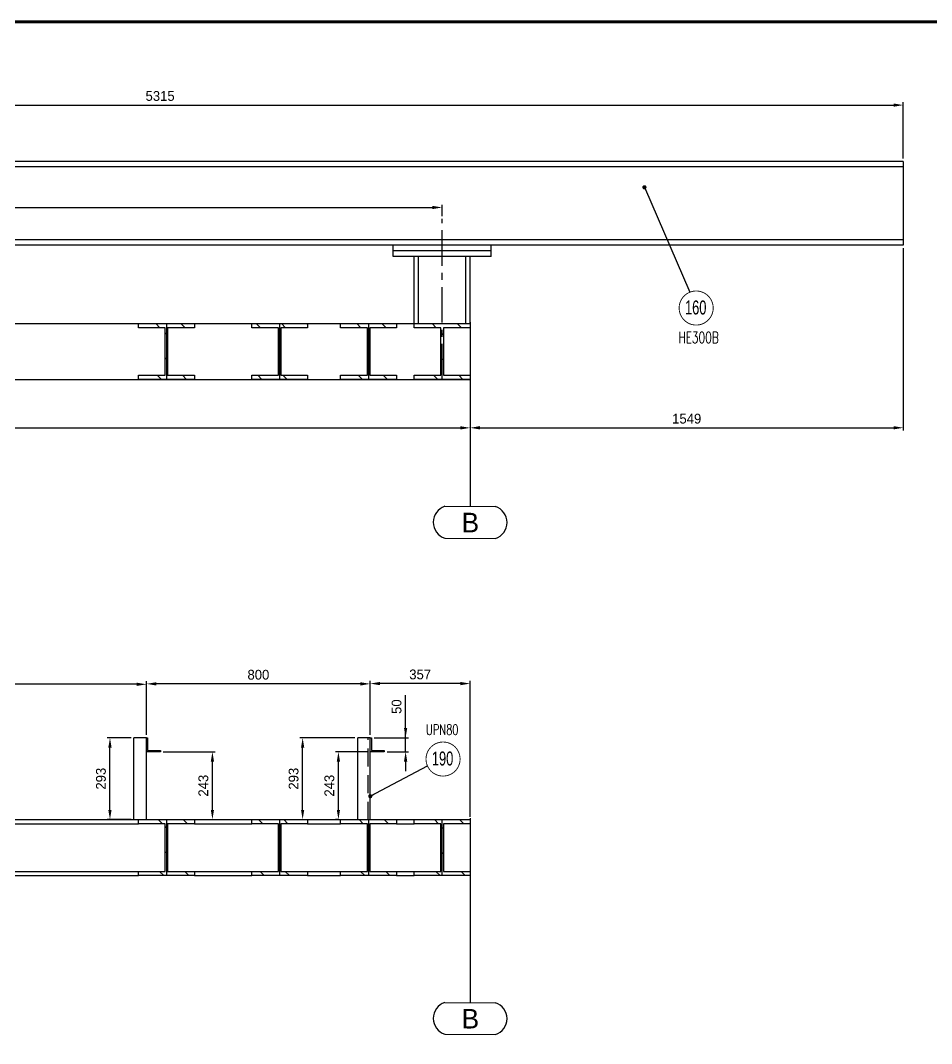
# Model space of a CAD drawing. Header units: millimetres. Extents: x 0 to 16187, y -20471 to 6290.
# Drawn here: x 3328 to 3653.8, y 3057.6 to 3423.6 of the extents above; entities that cross this region are included whole.
import ezdxf
from ezdxf.enums import TextEntityAlignment as Align

# ---------------------------------------------------------------- set-up
doc = ezdxf.new("R2010")
doc.units = ezdxf.units.MM
doc.header["$PDSIZE"] = -1
doc.linetypes.add('CENTERX2', pattern=[20.32, 12.7, -2.54, 2.54, -2.54])
doc.linetypes.add('HIDDEN', pattern=[9.525, 6.35, -3.175])
doc.layers.add('BORDER1', color=3, linetype='Continuous')
doc.layers.add('BORDER2', color=7, linetype='Continuous')
doc.styles.add('MtXpl_txt_shx', font='txt.shx', dxfattribs={"height": 0.2})
doc.styles.add('ROMANC', font='ROMANC', dxfattribs={"height": 5})
doc.styles.add('ROMANS', font='ROMANS.shx', dxfattribs={"width": 0.8})
doc.styles.add('ROMANT', font='ROMANT', dxfattribs={"height": 4})
doc.styles.add('SLDTEXTSTYLE2', font='TXT', dxfattribs={"width": 0.686449})
doc.dimstyles.new('AM_ISO', dxfattribs={"dimtxt": 3.5, "dimasz": 3.5, "dimexe": 1, "dimexo": 1, "dimgap": 1.5, "dimtad": 1, "dimdsep": 46, "dimtxsty": 'Standard', "dimcen": 0, "dimclrd": 1, "dimclre": 1, "dimclrt": 1, "dimadec": 0, "dimazin": 2, "dimtp": 0.1, "dimtm": 0.1, "dimtfac": 0.71, "dimtdec": 3, "dimtmove": 0, "dimatfit": 3, "dimfxl": 1, "dimlwd": -1, "dimlwe": -1, "dimarcsym": 1})
doc.dimstyles.new('AM_ISO$7', dxfattribs={"dimtxt": 3.5, "dimasz": 3.5, "dimexe": 1, "dimexo": 1, "dimgap": 1.5, "dimtad": 1, "dimtoh": 1, "dimdsep": 46, "dimtxsty": 'Standard', "dimcen": 0, "dimclrd": 1, "dimclre": 1, "dimclrt": 1, "dimadec": 0, "dimazin": 2, "dimtp": 0.1, "dimtm": 0.1, "dimtfac": 0.71, "dimtdec": 3, "dimtmove": 0, "dimatfit": 3, "dimfxl": 1, "dimlwd": -1, "dimlwe": -1, "dimarcsym": 1})
pattern_1 = [(135, (1797.997, 654.945), (-4.490128, -4.490128), [])]
pattern_2 = [(135, (1797.997, 4474.5), (-4.490128, -4.490128), [])]

# ---------------------------------------------------------------- blocks, each defined once
blk = doc.blocks.new('_D_50')
at = {"color": 1, "linetype": 'ByBlock'}
for p, q in [((3447.6, 3167.01), (3427.92, 3167.01)), ((3428.92, 3141.21), (3428.92, 3163.51)), ((3429.86, 3137.71), (3429.92, 3137.71))]:
    blk.add_line(p, q, dxfattribs=at)
at = {"color": 1}
for points in [[(3429.5, 3163.51), (3428.34, 3163.51), (3428.92, 3167.01)], [(3428.34, 3141.21), (3429.5, 3141.21), (3428.92, 3137.71)]]:
    blk.add_solid(points, dxfattribs=at)
at = {"layer": 'Defpoints', "color": 0}
for p in [(3428.92, 3167.01), (3448.6, 3167.01), (3428.86, 3137.71)]:
    blk.add_point(p, dxfattribs=at)
at = {"color": 1, "insert": (3423.92, 3152.36), "char_height": 3.5, "attachment_point": 2, "rotation": 90}
blk.add_mtext('293', dxfattribs=at)
blk = doc.blocks.new('_D_51')
at = {"color": 1, "linetype": 'ByBlock'}
for p, q in [((3452.1, 3162.01), (3440.71, 3162.01)), ((3441.71, 3141.21), (3441.71, 3158.51)), ((3441.5, 3137.71), (3440.71, 3137.71))]:
    blk.add_line(p, q, dxfattribs=at)
at = {"color": 1}
for points in [[(3442.29, 3158.51), (3441.13, 3158.51), (3441.71, 3162.01)], [(3441.13, 3141.21), (3442.29, 3141.21), (3441.71, 3137.71)]]:
    blk.add_solid(points, dxfattribs=at)
at = {"layer": 'Defpoints', "color": 0}
for p in [(3441.71, 3162.01), (3453.1, 3162.01), (3442.5, 3137.71)]:
    blk.add_point(p, dxfattribs=at)
at = {"color": 1, "insert": (3436.71, 3149.86), "char_height": 3.5, "attachment_point": 2, "rotation": 90}
blk.add_mtext('243', dxfattribs=at)
blk = doc.blocks.new('_D_52')
at = {"color": 1, "linetype": 'ByBlock'}
for p, q in [((3465.74, 3167.01), (3465.74, 3182.26)), ((3465.74, 3170.51), (3465.74, 3174.01)), ((3454.5, 3167.01), (3466.74, 3167.01)), ((3465.74, 3162.01), (3465.74, 3167.01)), ((3459.1, 3162.01), (3466.74, 3162.01)), ((3465.74, 3158.51), (3465.74, 3155.01))]:
    blk.add_line(p, q, dxfattribs=at)
at = {"color": 1}
for points in [[(3465.16, 3170.51), (3466.32, 3170.51), (3465.74, 3167.01)], [(3466.32, 3158.51), (3465.16, 3158.51), (3465.74, 3162.01)]]:
    blk.add_solid(points, dxfattribs=at)
at = {"layer": 'Defpoints', "color": 0}
for p in [(3453.5, 3167.01), (3465.74, 3167.01), (3458.1, 3162.01)]:
    blk.add_point(p, dxfattribs=at)
at = {"color": 1, "insert": (3460.74, 3178.14), "char_height": 3.5, "attachment_point": 2, "rotation": 90}
blk.add_mtext('50', dxfattribs=at)
blk = doc.blocks.new('_D_53')
at = {"color": 1, "linetype": 'ByBlock'}
for p, q in [((3379.1, 3162.01), (3397.66, 3162.01)), ((3396.66, 3141.21), (3396.66, 3158.51)), ((3391.2, 3137.71), (3397.66, 3137.71))]:
    blk.add_line(p, q, dxfattribs=at)
at = {"color": 1}
for points in [[(3397.24, 3158.51), (3396.08, 3158.51), (3396.66, 3162.01)], [(3396.08, 3141.21), (3397.24, 3141.21), (3396.66, 3137.71)]]:
    blk.add_solid(points, dxfattribs=at)
at = {"layer": 'Defpoints', "color": 0}
for p in [(3378.1, 3162.01), (3396.66, 3162.01), (3390.2, 3137.71)]:
    blk.add_point(p, dxfattribs=at)
at = {"color": 1, "insert": (3391.66, 3149.86), "char_height": 3.5, "attachment_point": 2, "rotation": 90}
blk.add_mtext('243', dxfattribs=at)
blk = doc.blocks.new('_D_54')
at = {"color": 1, "linetype": 'ByBlock'}
for p, q in [((3367.6, 3167.01), (3359.03, 3167.01)), ((3360.03, 3141.21), (3360.03, 3163.51)), ((3367.6, 3137.71), (3359.03, 3137.71))]:
    blk.add_line(p, q, dxfattribs=at)
at = {"color": 1}
for points in [[(3360.61, 3163.51), (3359.44, 3163.51), (3360.03, 3167.01)], [(3359.44, 3141.21), (3360.61, 3141.21), (3360.03, 3137.71)]]:
    blk.add_solid(points, dxfattribs=at)
at = {"layer": 'Defpoints', "color": 0}
for p in [(3360.03, 3167.01), (3368.6, 3167.01), (3368.6, 3137.71)]:
    blk.add_point(p, dxfattribs=at)
at = {"color": 1, "insert": (3355.03, 3152.36), "char_height": 3.5, "attachment_point": 2, "rotation": 90}
blk.add_mtext('293', dxfattribs=at)
blk = doc.blocks.new('*U609')
at = {"layer": 'BORDER1', "color": 154, "true_color": 0x1859a9, "const_width": 1}
blk.add_lwpolyline([(1.81, 811), (1144, 811), (1144, 0), (0, 0), (0, 811)], close=True, dxfattribs=at)
at = {"layer": 'BORDER2', "flags": 8}
for tag, height, style, p in [('REV-A', 3.24, 'ROMANS', (986.93, 140.25)), ('RE-A', 8.06, 'ROMANT', (1084.63, 7.17))]:
    blk.add_attdef(tag, text='', height=height, dxfattribs=dict(at, style=style)).set_placement(p, align=Align.CENTER)
at = {"layer": 'BORDER2', "style": 'ROMANS', "width": 3.830216}
blk.add_attdef('DATE-A', text='', height=3.24, dxfattribs=at).set_placement((995.51, 140.25), (1008.51, 140.25), align=Align.FIT)
at = {"layer": 'BORDER2'}
for tag, height, style, p in [('DRN-A', 3.24, 'ROMANS', (1018.38, 140.25)), ('CHD-A', 3.24, 'ROMANS', (1032.35, 140.25)), ('APD-A', 3.24, 'ROMANS', (1046.64, 140.25)), ('CONS_CONT_VEND', 4.2, 'ROMANC', (1061.39, 72.83))]:
    blk.add_attdef(tag, text='', height=height, dxfattribs=dict(at, style=style)).set_placement(p, align=Align.CENTER)
at = {"layer": 'BORDER2', "style": 'ROMANS', "width": 0.8}
for tag, p, height in [('1:X', (997.23, 122.55), 3.5), ('LOC', (1042.74, 122.55), 3.5), ('PROJ_NO', (1118.64, 122.55), 3.5), ('CONS_DRG_NO', (1011, 63), 3)]:
    blk.add_attdef(tag, p, '', height=height, dxfattribs=at)
at = {"layer": 'BORDER2', "lineweight": 30, "width": 0.8, "flags": 104}
blk.add_attdef('COMMENTS-A', text='', height=2.2, dxfattribs=at).set_placement((1055.21, 142.07), align=Align.MIDDLE_LEFT)
at = {"layer": 'BORDER2', "style": 'ROMANS', "width": 0.8}
for tag, p in [('PROJECT_TITLE_1', (1061.07, 55.35)), ('PROJECT_TITLE_2', (1061.07, 49.3))]:
    blk.add_attdef(tag, text='', height=3.5, dxfattribs=at).set_placement(p, align=Align.MIDDLE)
at = {"layer": 'BORDER2', "style": 'ROMANT', "width": 0.8}
for tag, p in [('DRG_TITLE_1', (1061.07, 36.31)), ('DRG_TITLE_2', (1061.07, 28.31)), ('DRG_TITLE_3', (1061.07, 20.31))]:
    blk.add_attdef(tag, text='', height=5, dxfattribs=at).set_placement(p, align=Align.CENTER)
at = {"layer": 'BORDER2', "style": 'ROMANT'}
for tag, p in [('AR', (995, 7.17)), ('PA', (1011.74, 7.17)), ('DC', (1028.45, 7.17)), ('TS', (1120.84, 7.17))]:
    blk.add_attdef(tag, p, '', height=8.06, dxfattribs=at)
for tag, p in [('SRNO', (1074.7, 7.17)), ('SH', (1115.8, 7.18))]:
    blk.add_attdef(tag, text='', height=8.06, dxfattribs=at).set_placement(p, align=Align.RIGHT)
at = {"layer": 'BORDER2', "style": 'ROMANS', "flags": 2}
blk.add_attdef('TB_VERSION', text='', height=2, dxfattribs=at).set_placement((1, -1), align=Align.TOP_LEFT)
blk = doc.blocks.new('*D4041')
at = {"color": 1, "linetype": 'ByBlock'}
for p, q in [((3453.1, 3168.01), (3453.1, 3187.39)), ((3485.3, 3186.39), (3456.6, 3186.39)), ((3488.8, 3138.71), (3488.8, 3187.39))]:
    blk.add_line(p, q, dxfattribs=at)
at = {"color": 1}
for points in [[(3456.6, 3186.97), (3456.6, 3185.81), (3453.1, 3186.39)], [(3485.3, 3185.81), (3485.3, 3186.97), (3488.8, 3186.39)]]:
    blk.add_solid(points, dxfattribs=at)
at = {"layer": 'Defpoints', "color": 0}
for p in [(3453.1, 3186.39), (3453.1, 3167.01), (3488.8, 3137.71)]:
    blk.add_point(p, dxfattribs=at)
at = {"color": 1, "insert": (3470.95, 3189.64), "char_height": 3.5, "attachment_point": 5}
blk.add_mtext('357', dxfattribs=at)
blk = doc.blocks.new('*D4042')
at = {"color": 1, "linetype": 'ByBlock'}
for p, q in [((3373.1, 3168.01), (3373.1, 3187.29)), ((3449.6, 3186.29), (3376.6, 3186.29)), ((3453.1, 3168.01), (3453.1, 3187.29))]:
    blk.add_line(p, q, dxfattribs=at)
at = {"color": 1}
for points in [[(3376.6, 3186.87), (3376.6, 3185.7), (3373.1, 3186.29)], [(3449.6, 3185.7), (3449.6, 3186.87), (3453.1, 3186.29)]]:
    blk.add_solid(points, dxfattribs=at)
at = {"layer": 'Defpoints', "color": 0}
for p in [(3373.1, 3186.29), (3373.1, 3167.01), (3453.1, 3167.01)]:
    blk.add_point(p, dxfattribs=at)
at = {"color": 1, "insert": (3413.1, 3189.54), "char_height": 3.5, "attachment_point": 5}
blk.add_mtext('800', dxfattribs=at)
blk = doc.blocks.new('*D4043')
at = {"color": 1, "linetype": 'ByBlock'}
for p, q in [((3242.7, 3168.01), (3242.7, 3187.13)), ((3369.6, 3186.13), (3246.2, 3186.13)), ((3373.1, 3168.01), (3373.1, 3187.13))]:
    blk.add_line(p, q, dxfattribs=at)
at = {"color": 1}
for points in [[(3246.2, 3186.72), (3246.2, 3185.55), (3242.7, 3186.13)], [(3369.6, 3185.55), (3369.6, 3186.72), (3373.1, 3186.13)]]:
    blk.add_solid(points, dxfattribs=at)
at = {"layer": 'Defpoints', "color": 0}
for p in [(3242.7, 3186.13), (3242.7, 3167.01), (3373.1, 3167.01)]:
    blk.add_point(p, dxfattribs=at)
at = {"color": 1, "insert": (3307.9, 3189.38), "char_height": 3.5, "attachment_point": 5}
blk.add_mtext('1304', dxfattribs=at)
blk = doc.blocks.new('*D4460')
at = {"color": 1, "linetype": 'ByBlock'}
for p, q in [((2857.4, 3294.22), (2857.4, 3276.88)), ((3488.8, 3294.22), (3488.8, 3276.88)), ((2860.9, 3277.88), (3485.3, 3277.88))]:
    blk.add_line(p, q, dxfattribs=at)
at = {"color": 1}
for points in [[(2860.9, 3278.46), (2860.9, 3277.29), (2857.4, 3277.88)], [(3485.3, 3277.29), (3485.3, 3278.46), (3488.8, 3277.88)]]:
    blk.add_solid(points, dxfattribs=at)
at = {"layer": 'Defpoints', "color": 0}
for p in [(2857.4, 3295.22), (3488.8, 3295.22), (3488.8, 3277.88)]:
    blk.add_point(p, dxfattribs=at)
at = {"color": 1, "insert": (3173.1, 3281.13), "char_height": 3.5, "attachment_point": 5}
blk.add_mtext('6314', dxfattribs=at)
blk = doc.blocks.new('*D4461')
at = {"color": 1, "linetype": 'ByBlock'}
for p, q in [((3112.2, 3374.22), (3112.2, 3394.35)), ((3115.7, 3393.35), (3640.2, 3393.35)), ((3643.7, 3374.22), (3643.7, 3394.35))]:
    blk.add_line(p, q, dxfattribs=at)
at = {"color": 1}
for points in [[(3115.7, 3393.94), (3115.7, 3392.77), (3112.2, 3393.35)], [(3640.2, 3392.77), (3640.2, 3393.94), (3643.7, 3393.35)]]:
    blk.add_solid(points, dxfattribs=at)
at = {"layer": 'Defpoints', "color": 0}
for p in [(3643.7, 3393.35), (3112.2, 3373.22), (3643.7, 3373.22)]:
    blk.add_point(p, dxfattribs=at)
at = {"color": 1, "insert": (3377.95, 3396.6), "char_height": 3.5, "attachment_point": 5}
blk.add_mtext('5315', dxfattribs=at)
blk = doc.blocks.new('*D4462')
at = {"color": 1, "linetype": 'ByBlock'}
for p, q in [((3643.7, 3342.22), (3643.7, 3276.9)), ((3488.8, 3294.22), (3488.8, 3276.9)), ((3492.3, 3277.9), (3640.2, 3277.9))]:
    blk.add_line(p, q, dxfattribs=at)
at = {"color": 1}
for points in [[(3492.3, 3278.49), (3492.3, 3277.32), (3488.8, 3277.9)], [(3640.2, 3277.32), (3640.2, 3278.49), (3643.7, 3277.9)]]:
    blk.add_solid(points, dxfattribs=at)
at = {"layer": 'Defpoints', "color": 0}
for p in [(3643.7, 3343.22), (3488.8, 3295.22), (3643.7, 3277.9)]:
    blk.add_point(p, dxfattribs=at)
at = {"color": 1, "insert": (3566.25, 3281.15), "char_height": 3.5, "attachment_point": 5}
blk.add_mtext('1549', dxfattribs=at)
blk = doc.blocks.new('A$7E9318A251333')
at = {"color": 1}
blk.add_line((13.2, 77.37), (13.2, 11.43), dxfattribs=at)
at = {"color": 1, "ltscale": 0.2}
blk.add_line((4.15, 11.48), (22.25, 11.39), dxfattribs=at)
at = {"color": 1, "linetype": 'Continuous', "lineweight": 25}
blk.add_line((4.14, 0.09), (22.29, 0.01), dxfattribs=at)
at = {"color": 1, "ltscale": 0.2}
for centre, radius, start, end in [((5.98, 5.79), 5.98, 107.869, 252.0246), ((20.4, 5.69), 5.99, 287.9651, 71.9697)]:
    blk.add_arc(centre, radius, start, end, dxfattribs=at)
at = {"color": 1, "linetype": 'Continuous', "lineweight": 25}
blk.add_text('B', height=7, rotation=359.9537, dxfattribs=at).set_placement((10.17, 2.17))
blk = doc.blocks.new('*D5742')
at = {"color": 1, "linetype": 'ByBlock'}
for p, q in [((3157.2, 3357.4), (3157.2, 3357.73)), ((3160.7, 3356.73), (3475.3, 3356.73)), ((3478.8, 3353.64), (3478.8, 3357.73))]:
    blk.add_line(p, q, dxfattribs=at)
at = {"color": 1}
for points in [[(3160.7, 3357.32), (3160.7, 3356.15), (3157.2, 3356.73)], [(3475.3, 3356.15), (3475.3, 3357.32), (3478.8, 3356.73)]]:
    blk.add_solid(points, dxfattribs=at)
at = {"layer": 'Defpoints', "color": 0}
for p in [(3478.8, 3356.73), (3157.2, 3356.4), (3478.8, 3352.64)]:
    blk.add_point(p, dxfattribs=at)
at = {"color": 1, "insert": (3318, 3359.98), "char_height": 3.5, "attachment_point": 5}
blk.add_mtext('3216', dxfattribs=at)

msp = doc.modelspace()

# ---------------------------------------------------------------- hatches: boundary and pattern name
at = {"linetype": 'Continuous', "lineweight": 18}
h = msp.add_hatch(dxfattribs=at)
h.set_pattern_fill('ANSI31', scale=2, angle=90, style=0)
h.set_pattern_definition(pattern_1)
h.paths.add_polyline_path([(3380.20348, 3315.22321), (3370.20348, 3315.22321), (3370.20348, 3313.72321), (3379.75348, 3313.72321), (3379.75348, 3296.72321), (3370.20348, 3296.72321), (3370.20348, 3295.22321), (3380.20348, 3295.22321)], flags=0)
h = msp.add_hatch(dxfattribs=at)
h.set_pattern_fill('ANSI31', scale=2, angle=90, style=0)
h.set_pattern_definition(pattern_1)
h.paths.add_polyline_path([(3380.20348, 3315.22321), (3380.20348, 3295.22321), (3390.20348, 3295.22321), (3390.20348, 3296.72321), (3380.65348, 3296.72321), (3380.65348, 3313.72321), (3390.20348, 3313.72321), (3390.20348, 3315.22321)], flags=0)
h = msp.add_hatch(dxfattribs=at)
h.set_pattern_fill('ANSI31', scale=2, angle=90, style=0)
h.set_pattern_definition(pattern_1)
h.paths.add_polyline_path([(3420.70348, 3315.22321), (3410.70348, 3315.22321), (3410.70348, 3313.72321), (3420.25348, 3313.72321), (3420.25348, 3296.72321), (3410.70348, 3296.72321), (3410.70348, 3295.22321), (3420.70348, 3295.22321)], flags=0)
h = msp.add_hatch(dxfattribs=at)
h.set_pattern_fill('ANSI31', scale=2, angle=90, style=0)
h.set_pattern_definition(pattern_1)
h.paths.add_polyline_path([(3420.70348, 3315.22321), (3420.70348, 3295.22321), (3430.70348, 3295.22321), (3430.70348, 3296.72321), (3421.15348, 3296.72321), (3421.15348, 3313.72321), (3430.70348, 3313.72321), (3430.70348, 3315.22321)], flags=0)
h = msp.add_hatch(dxfattribs=at)
h.set_pattern_fill('ANSI31', scale=2, angle=90, style=0)
h.set_pattern_definition(pattern_1)
h.paths.add_polyline_path([(3452.50348, 3315.22321), (3442.50348, 3315.22321), (3442.50348, 3313.72321), (3452.05348, 3313.72321), (3452.05348, 3296.72321), (3442.50348, 3296.72321), (3442.50348, 3295.22321), (3452.50348, 3295.22321)], flags=0)
h = msp.add_hatch(dxfattribs=at)
h.set_pattern_fill('ANSI31', scale=2, angle=90, style=0)
h.set_pattern_definition(pattern_1)
h.paths.add_polyline_path([(3452.50348, 3315.22321), (3452.50348, 3295.22321), (3462.50348, 3295.22321), (3462.50348, 3296.72321), (3452.95348, 3296.72321), (3452.95348, 3313.72321), (3462.50348, 3313.72321), (3462.50348, 3315.22321)], flags=0)
h = msp.add_hatch(dxfattribs=at)
h.set_pattern_fill('ANSI31', scale=2, angle=90, style=0)
h.set_pattern_definition(pattern_1)
h.paths.add_polyline_path([(3478.35348, 3313.72321), (3478.35348, 3296.72321), (3468.80348, 3296.72321), (3468.80348, 3295.22321), (3478.80348, 3295.22321), (3478.80348, 3315.22321), (3468.80348, 3315.22321), (3468.80348, 3313.72321)], flags=0)
h = msp.add_hatch(dxfattribs=at)
h.set_pattern_fill('ANSI31', scale=2, angle=90, style=0)
h.set_pattern_definition(pattern_1)
h.paths.add_polyline_path([(3488.80348, 3315.22321), (3478.80348, 3315.22321), (3478.80348, 3295.22321), (3488.80348, 3295.22321), (3488.80348, 3296.72321), (3479.25348, 3296.72321), (3479.25348, 3313.72321), (3488.80348, 3313.72321)], flags=0)
h = msp.add_hatch(dxfattribs=at)
h.set_pattern_fill('ANSI31', scale=2, angle=90, style=0)
h.set_pattern_definition(pattern_2)
h.paths.add_polyline_path([(3380.20348, 3137.71391), (3370.20348, 3137.71391), (3370.20348, 3136.21391), (3379.75348, 3136.21391), (3379.75348, 3119.21391), (3370.20348, 3119.21391), (3370.20348, 3117.71391), (3380.20348, 3117.71391)], flags=0)
h = msp.add_hatch(dxfattribs=at)
h.set_pattern_fill('ANSI31', scale=2, angle=90, style=0)
h.set_pattern_definition(pattern_2)
h.paths.add_polyline_path([(3380.20348, 3137.71391), (3380.20348, 3117.71391), (3390.20348, 3117.71391), (3390.20348, 3119.21391), (3380.65348, 3119.21391), (3380.65348, 3136.21391), (3390.20348, 3136.21391), (3390.20348, 3137.71391)], flags=0)
h = msp.add_hatch(dxfattribs=at)
h.set_pattern_fill('ANSI31', scale=2, angle=90, style=0)
h.set_pattern_definition(pattern_2)
h.paths.add_polyline_path([(3420.70348, 3137.71391), (3410.70348, 3137.71391), (3410.70348, 3136.21391), (3420.25348, 3136.21391), (3420.25348, 3119.21391), (3410.70348, 3119.21391), (3410.70348, 3117.71391), (3420.70348, 3117.71391)], flags=0)
h = msp.add_hatch(dxfattribs=at)
h.set_pattern_fill('ANSI31', scale=2, angle=90, style=0)
h.set_pattern_definition(pattern_2)
h.paths.add_polyline_path([(3420.70348, 3137.71391), (3420.70348, 3117.71391), (3430.70348, 3117.71391), (3430.70348, 3119.21391), (3421.15348, 3119.21391), (3421.15348, 3136.21391), (3430.70348, 3136.21391), (3430.70348, 3137.71391)], flags=0)
h = msp.add_hatch(dxfattribs=at)
h.set_pattern_fill('ANSI31', scale=2, angle=90, style=0)
h.set_pattern_definition(pattern_2)
h.paths.add_polyline_path([(3452.50348, 3137.71391), (3442.50348, 3137.71391), (3442.50348, 3136.21391), (3452.05348, 3136.21391), (3452.05348, 3119.21391), (3442.50348, 3119.21391), (3442.50348, 3117.71391), (3452.50348, 3117.71391)], flags=0)
h = msp.add_hatch(dxfattribs=at)
h.set_pattern_fill('ANSI31', scale=2, angle=90, style=0)
h.set_pattern_definition(pattern_2)
h.paths.add_polyline_path([(3452.50348, 3137.71391), (3452.50348, 3117.71391), (3462.50348, 3117.71391), (3462.50348, 3119.21391), (3452.95348, 3119.21391), (3452.95348, 3136.21391), (3462.50348, 3136.21391), (3462.50348, 3137.71391)], flags=0)
h = msp.add_hatch(dxfattribs=at)
h.set_pattern_fill('ANSI31', scale=2, angle=90, style=0)
h.set_pattern_definition(pattern_2)
h.paths.add_polyline_path([(3478.80348, 3117.71391), (3478.80348, 3137.71391), (3468.80348, 3137.71391), (3468.80348, 3136.21391), (3478.35348, 3136.21391), (3478.35348, 3119.21391), (3468.80348, 3119.21391), (3468.80348, 3117.71391)], flags=0)
h = msp.add_hatch(dxfattribs=at)
h.set_pattern_fill('ANSI31', scale=2, angle=90, style=0)
h.set_pattern_definition(pattern_2)
h.paths.add_polyline_path([(3488.80348, 3137.71391), (3478.80348, 3137.71391), (3478.80348, 3117.71391), (3488.80348, 3117.71391), (3488.80348, 3119.21391), (3479.25348, 3119.21391), (3479.25348, 3136.21391), (3488.80348, 3136.21391)], flags=0)

# ---------------------------------------------------------------- linework, layer by layer
at = {"color": 7, "linetype": 'Continuous', "lineweight": 25}
for p, q in [((3643.70348, 3373.22321), (3112.20348, 3373.22321)), ((3643.70348, 3371.32321), (3112.20348, 3371.32321)), ((3643.70348, 3373.22321), (3643.70348, 3371.32321)), ((3643.70348, 3371.32321), (3643.70348, 3345.12321)), ((3643.70348, 3345.12321), (3112.20348, 3345.12321)), ((3643.70348, 3343.22321), (3112.20348, 3343.22321)), ((3461.30348, 3341.22321), (3461.30348, 3343.22321)), ((3496.30348, 3343.22321), (3461.30348, 3343.22321)), ((3496.30348, 3341.22321), (3496.30348, 3343.22321)), ((3643.70348, 3345.12321), (3643.70348, 3343.22321)), ((3496.30348, 3341.22321), (3461.30348, 3341.22321)), ((3461.30348, 3339.22321), (3461.30348, 3341.22321)), ((3496.30348, 3339.22321), (3461.30348, 3339.22321)), ((3468.80348, 3315.22321), (3468.80348, 3339.22321)), ((3470.30348, 3315.22321), (3470.30348, 3339.22321)), ((3487.30348, 3315.22321), (3487.30348, 3339.22321)), ((3488.80348, 3315.22321), (3488.80348, 3339.22321)), ((3496.30348, 3339.22321), (3496.30348, 3341.22321)), ((3370.20348, 3313.72321), (3370.20348, 3315.22321)), ((3370.20348, 3315.22321), (3380.20348, 3315.22321)), ((3379.75348, 3313.72321), (3370.20348, 3313.72321)), ((3379.75348, 3296.72321), (3379.75348, 3313.72321)), ((3380.20348, 3315.22321), (3380.20348, 3295.22321)), ((3380.20348, 3315.22321), (3390.20348, 3315.22321)), ((3390.20348, 3313.72321), (3380.65348, 3313.72321)), ((3380.65348, 3313.72321), (3380.65348, 3296.72321)), ((3390.20348, 3315.22321), (3390.20348, 3313.72321)), ((3410.70348, 3313.72321), (3410.70348, 3315.22321)), ((3410.70348, 3315.22321), (3420.70348, 3315.22321)), ((3420.25348, 3313.72321), (3410.70348, 3313.72321)), ((3420.25348, 3296.72321), (3420.25348, 3313.72321)), ((3420.70348, 3315.22321), (3420.70348, 3295.22321)), ((3420.70348, 3315.22321), (3430.70348, 3315.22321)), ((3430.70348, 3313.72321), (3421.15348, 3313.72321)), ((3421.15348, 3313.72321), (3421.15348, 3296.72321)), ((3430.70348, 3315.22321), (3430.70348, 3313.72321)), ((3442.50348, 3313.72321), (3442.50348, 3315.22321)), ((3442.50348, 3315.22321), (3452.50348, 3315.22321)), ((3452.05348, 3313.72321), (3442.50348, 3313.72321)), ((3452.05348, 3296.72321), (3452.05348, 3313.72321)), ((3452.50348, 3315.22321), (3452.50348, 3295.22321)), ((3452.50348, 3315.22321), (3462.50348, 3315.22321)), ((3462.50348, 3313.72321), (3452.95348, 3313.72321)), ((3452.95348, 3313.72321), (3452.95348, 3296.72321)), ((3462.50348, 3315.22321), (3462.50348, 3313.72321)), ((3468.80348, 3313.72321), (3468.80348, 3315.22321)), ((3468.80348, 3315.22321), (3478.80348, 3315.22321)), ((3478.35348, 3313.72321), (3468.80348, 3313.72321)), ((3478.35348, 3296.72321), (3478.35348, 3313.72321)), ((3478.80348, 3315.22321), (3488.80348, 3315.22321)), ((3488.80348, 3313.72321), (3479.25348, 3313.72321)), ((3479.25348, 3313.72321), (3479.25348, 3296.72321)), ((3488.80348, 3315.22321), (3488.80348, 3313.72321)), ((3370.20348, 3295.22321), (3370.20348, 3296.72321)), ((3370.20348, 3296.72321), (3379.75348, 3296.72321)), ((3380.20348, 3295.22321), (3370.20348, 3295.22321)), ((3390.20348, 3295.22321), (3380.20348, 3295.22321)), ((3380.65348, 3296.72321), (3390.20348, 3296.72321)), ((3390.20348, 3296.72321), (3390.20348, 3295.22321)), ((3410.70348, 3295.22321), (3410.70348, 3296.72321)), ((3410.70348, 3296.72321), (3420.25348, 3296.72321)), ((3420.70348, 3295.22321), (3410.70348, 3295.22321)), ((3430.70348, 3295.22321), (3420.70348, 3295.22321)), ((3421.15348, 3296.72321), (3430.70348, 3296.72321)), ((3430.70348, 3296.72321), (3430.70348, 3295.22321)), ((3442.50348, 3295.22321), (3442.50348, 3296.72321)), ((3442.50348, 3296.72321), (3452.05348, 3296.72321)), ((3452.50348, 3295.22321), (3442.50348, 3295.22321)), ((3462.50348, 3295.22321), (3452.50348, 3295.22321)), ((3452.95348, 3296.72321), (3462.50348, 3296.72321)), ((3462.50348, 3296.72321), (3462.50348, 3295.22321)), ((3468.80348, 3296.72321), (3478.35348, 3296.72321)), ((3468.80348, 3295.22321), (3468.80348, 3296.72321)), ((3478.80348, 3295.22321), (3468.80348, 3295.22321)), ((3488.80348, 3295.22321), (3478.80348, 3295.22321)), ((3479.25348, 3296.72321), (3488.80348, 3296.72321)), ((3488.80348, 3296.72321), (3488.80348, 3295.22321)), ((3368.60348, 3137.71391), (3368.60348, 3167.01391)), ((3373.10348, 3167.01391), (3368.60348, 3167.01391)), ((3373.10348, 3167.01391), (3373.50348, 3167.01391)), ((3373.10348, 3162.01391), (3373.10348, 3167.01391)), ((3373.50348, 3167.01391), (3373.50348, 3162.41391)), ((3453.10348, 3167.01391), (3448.60348, 3167.01391)), ((3448.60348, 3137.71391), (3448.60348, 3167.01391)), ((3453.10348, 3162.01391), (3453.10348, 3167.01391)), ((3453.10348, 3167.01391), (3453.50348, 3167.01391)), ((3453.50348, 3167.01391), (3453.50348, 3162.41391)), ((3378.10348, 3162.01391), (3373.10348, 3162.01391)), ((3373.10348, 3137.71391), (3373.10348, 3162.01391)), ((3373.50348, 3162.41391), (3378.10348, 3162.41391)), ((3378.10348, 3162.41391), (3378.10348, 3162.01391)), ((3458.10348, 3162.01391), (3453.10348, 3162.01391)), ((3453.10348, 3137.71391), (3453.10348, 3162.01391)), ((3453.50348, 3162.41391), (3458.10348, 3162.41391)), ((3458.10348, 3162.41391), (3458.10348, 3162.01391)), ((3290.20348, 3137.71391), (3370.20348, 3137.71391)), ((3370.20348, 3136.21391), (3370.20348, 3137.71391)), ((3370.20348, 3137.71391), (3380.20348, 3137.71391)), ((3380.20348, 3137.71391), (3380.20348, 3117.71391)), ((3380.20348, 3137.71391), (3390.20348, 3137.71391)), ((3390.20348, 3137.71391), (3390.20348, 3136.21391)), ((3390.20348, 3137.71391), (3410.70348, 3137.71391)), ((3410.70348, 3136.21391), (3410.70348, 3137.71391)), ((3410.70348, 3137.71391), (3420.70348, 3137.71391)), ((3420.70348, 3137.71391), (3420.70348, 3117.71391)), ((3420.70348, 3137.71391), (3430.70348, 3137.71391)), ((3430.70348, 3137.71391), (3430.70348, 3136.21391)), ((3430.70348, 3137.71391), (3442.50348, 3137.71391)), ((3442.50348, 3136.21391), (3442.50348, 3137.71391)), ((3442.50348, 3137.71391), (3452.50348, 3137.71391)), ((3452.50348, 3137.71391), (3452.50348, 3117.71391)), ((3452.50348, 3137.71391), (3462.50348, 3137.71391)), ((3462.50348, 3137.71391), (3462.50348, 3136.21391)), ((3462.50348, 3137.71391), (3468.80348, 3137.71391)), ((3468.80348, 3136.21391), (3468.80348, 3137.71391)), ((3468.80348, 3137.71391), (3478.80348, 3137.71391)), ((3478.80348, 3137.71391), (3488.80348, 3137.71391)), ((3478.80348, 3117.71391), (3478.80348, 3137.71391)), ((3488.80348, 3137.71391), (3488.80348, 3136.21391)), ((3290.20348, 3136.21391), (3370.20348, 3136.21391)), ((3379.75348, 3136.21391), (3370.20348, 3136.21391)), ((3379.75348, 3119.21391), (3379.75348, 3136.21391)), ((3390.20348, 3136.21391), (3380.65348, 3136.21391)), ((3380.65348, 3136.21391), (3380.65348, 3119.21391)), ((3390.20348, 3136.21391), (3410.70348, 3136.21391)), ((3420.25348, 3136.21391), (3410.70348, 3136.21391)), ((3420.25348, 3119.21391), (3420.25348, 3136.21391)), ((3430.70348, 3136.21391), (3421.15348, 3136.21391)), ((3421.15348, 3136.21391), (3421.15348, 3119.21391)), ((3430.70348, 3136.21391), (3442.50348, 3136.21391)), ((3452.05348, 3136.21391), (3442.50348, 3136.21391)), ((3452.05348, 3119.21391), (3452.05348, 3136.21391)), ((3462.50348, 3136.21391), (3452.95348, 3136.21391)), ((3452.95348, 3136.21391), (3452.95348, 3119.21391)), ((3462.50348, 3136.21391), (3468.80348, 3136.21391)), ((3478.35348, 3136.21391), (3468.80348, 3136.21391)), ((3478.35348, 3119.21391), (3478.35348, 3136.21391)), ((3488.80348, 3136.21391), (3479.25348, 3136.21391)), ((3479.25348, 3136.21391), (3479.25348, 3119.21391)), ((3290.20348, 3119.21391), (3370.20348, 3119.21391)), ((3370.20348, 3119.21391), (3379.75348, 3119.21391)), ((3370.20348, 3117.71391), (3370.20348, 3119.21391)), ((3380.65348, 3119.21391), (3390.20348, 3119.21391)), ((3390.20348, 3119.21391), (3390.20348, 3117.71391)), ((3390.20348, 3119.21391), (3410.70348, 3119.21391)), ((3410.70348, 3117.71391), (3410.70348, 3119.21391)), ((3410.70348, 3119.21391), (3420.25348, 3119.21391)), ((3421.15348, 3119.21391), (3430.70348, 3119.21391)), ((3430.70348, 3119.21391), (3430.70348, 3117.71391)), ((3430.70348, 3119.21391), (3442.50348, 3119.21391)), ((3442.50348, 3117.71391), (3442.50348, 3119.21391)), ((3442.50348, 3119.21391), (3452.05348, 3119.21391)), ((3452.95348, 3119.21391), (3462.50348, 3119.21391)), ((3462.50348, 3119.21391), (3462.50348, 3117.71391)), ((3462.50348, 3119.21391), (3468.80348, 3119.21391)), ((3468.80348, 3117.71391), (3468.80348, 3119.21391)), ((3468.80348, 3119.21391), (3478.35348, 3119.21391)), ((3479.25348, 3119.21391), (3488.80348, 3119.21391)), ((3488.80348, 3119.21391), (3488.80348, 3117.71391)), ((3290.20348, 3117.71391), (3370.20348, 3117.71391)), ((3380.20348, 3117.71391), (3370.20348, 3117.71391)), ((3390.20348, 3117.71391), (3380.20348, 3117.71391)), ((3390.20348, 3117.71391), (3410.70348, 3117.71391)), ((3420.70348, 3117.71391), (3410.70348, 3117.71391)), ((3430.70348, 3117.71391), (3420.70348, 3117.71391)), ((3430.70348, 3117.71391), (3442.50348, 3117.71391)), ((3452.50348, 3117.71391), (3442.50348, 3117.71391)), ((3462.50348, 3117.71391), (3452.50348, 3117.71391)), ((3462.50348, 3117.71391), (3468.80348, 3117.71391)), ((3478.80348, 3117.71391), (3468.80348, 3117.71391)), ((3488.80348, 3117.71391), (3478.80348, 3117.71391))]:
    msp.add_line(p, q, dxfattribs=at)
at = {"color": 3, "linetype": 'CENTERX2'}
msp.add_line((3478.80348, 3295.22321), (3478.80348, 3352.64467), dxfattribs=at)
for p, q in [((2877.40348, 3315.22321), (3488.80348, 3315.22321)), ((2877.40348, 3295.22321), (3488.80348, 3295.22321))]:
    msp.add_line(p, q)
at = {"color": 2, "linetype": 'HIDDEN'}
msp.add_line((3452.30348, 3137.71391), (3452.30348, 3167.01391), dxfattribs=at)
at = {"color": 2, "const_width": 0.3125}
for points in [[(3563.53753, 3320.75298, -1), (3575.72503, 3320.75298, -1)], [(3473.0311, 3159.39225, -1), (3485.2186, 3159.39225, -1)]]:
    msp.add_lwpolyline(points, format="xyb", close=True, dxfattribs=at)

# ---------------------------------------------------------------- block references
for p in [(3475.60198, 3238.32929), (3475.60198, 3060.81999)]:
    msp.add_blockref('A$7E9318A251333', p)
at = {"layer": 'BORDER1'}
msp.add_blockref('*U609', (2751.74575, 2612.13313), dxfattribs=at)

# ---------------------------------------------------------------- texts
at = {"color": 2, "lineweight": 25, "style": 'SLDTEXTSTYLE2', "width": 0.686449}
for s, p in [('160', (3569.46481, 3320.94595)), ('190', (3478.95838, 3159.58522))]:
    msp.add_text(s, height=5, dxfattribs=at).set_placement(p, align=Align.MIDDLE_CENTER)
at = {"color": 2, "lineweight": 25, "style": 'MtXpl_txt_shx', "width": 0.6875}
for s, height, p in [('HE300B', 4, (3563.29858, 3308.21367)), ('UPN80', 3.75, (3473.0467, 3168.00504))]:
    msp.add_text(s, height=height, dxfattribs=at).set_placement(p)

# ---------------------------------------------------------------- dimensions: what is measured, and where the dimension line sits
for base, p1, p2, picture, middle in [((3643.70348, 3393.35451), (3112.20348, 3373.22321), (3643.70348, 3373.22321), '*D4461', (3377.95348, 3396.60451)), ((3478.80348, 3356.73374), (3157.20348, 3356.39784), (3478.80348, 3352.64467), '*D5742', (3318.00348, 3359.98374)), ((3643.70348, 3277.9022), (3488.80348, 3295.22321), (3643.70348, 3343.22321), '*D4462', (3566.25348, 3281.1522)), ((3488.80348, 3277.87735), (2857.40348, 3295.22321), (3488.80348, 3295.22321), '*D4460', (3173.10348, 3281.12735)), ((3373.10348, 3186.28585), (3453.10348, 3167.01391), (3373.10348, 3167.01391), '*D4042', (3413.10348, 3189.53585)), ((3453.10348, 3186.38843), (3488.80348, 3137.71391), (3453.10348, 3167.01391), '*D4041', (3470.95348, 3189.63843)), ((3242.70348, 3186.13458), (3373.10348, 3167.01391), (3242.70348, 3167.01391), '*D4043', (3307.90348, 3189.38458))]:
    dim = msp.add_linear_dim(base=base, p1=p1, p2=p2, dimstyle='AM_ISO', override={"dimtxt": 3.5, "dimlfac": 10})
    dim.commit()
    dim.dimension.update_dxf_attribs({"geometry": picture, "text_midpoint": middle})
for base, p1, p2, picture, middle in [((3465.73963, 3167.01391), (3458.10348, 3162.01391), (3453.50348, 3167.01391), '_D_52', (3465.73963, 3178.13891)), ((3360.0264, 3167.01391), (3368.60348, 3137.71391), (3368.60348, 3167.01391), '_D_54', (3360.0264, 3152.36391)), ((3428.91853, 3167.01391), (3428.8598, 3137.71391), (3448.60348, 3167.01391), '_D_50', (3428.91853, 3152.36391)), ((3396.65997, 3162.01391), (3390.20348, 3137.71391), (3378.10348, 3162.01391), '_D_53', (3396.65997, 3149.86391)), ((3441.70974, 3162.01391), (3442.50348, 3137.71391), (3453.10348, 3162.01391), '_D_51', (3441.70974, 3149.86391))]:
    dim = msp.add_linear_dim(base=base, p1=p1, p2=p2, angle=90, dimstyle='AM_ISO', override={"dimtxt": 3.5, "dimlfac": 10})
    dim.commit()
    dim.dimension.update_dxf_attribs({"geometry": picture, "text_midpoint": middle, "dimtype": 160})

# ---------------------------------------------------------------- leaders
at = {"color": 2}
for points in [[(3551.12914, 3363.94664), (3567.42394, 3326.43289)], [(3453.10348, 3146.08772), (3473.55245, 3156.92607)]]:
    msp.add_leader(points, dimstyle='AM_ISO$7', override={"dimasz": 1.5, "dimldrblk": 'Dot'}, dxfattribs=at)

doc.saveas('drawing.dxf')
